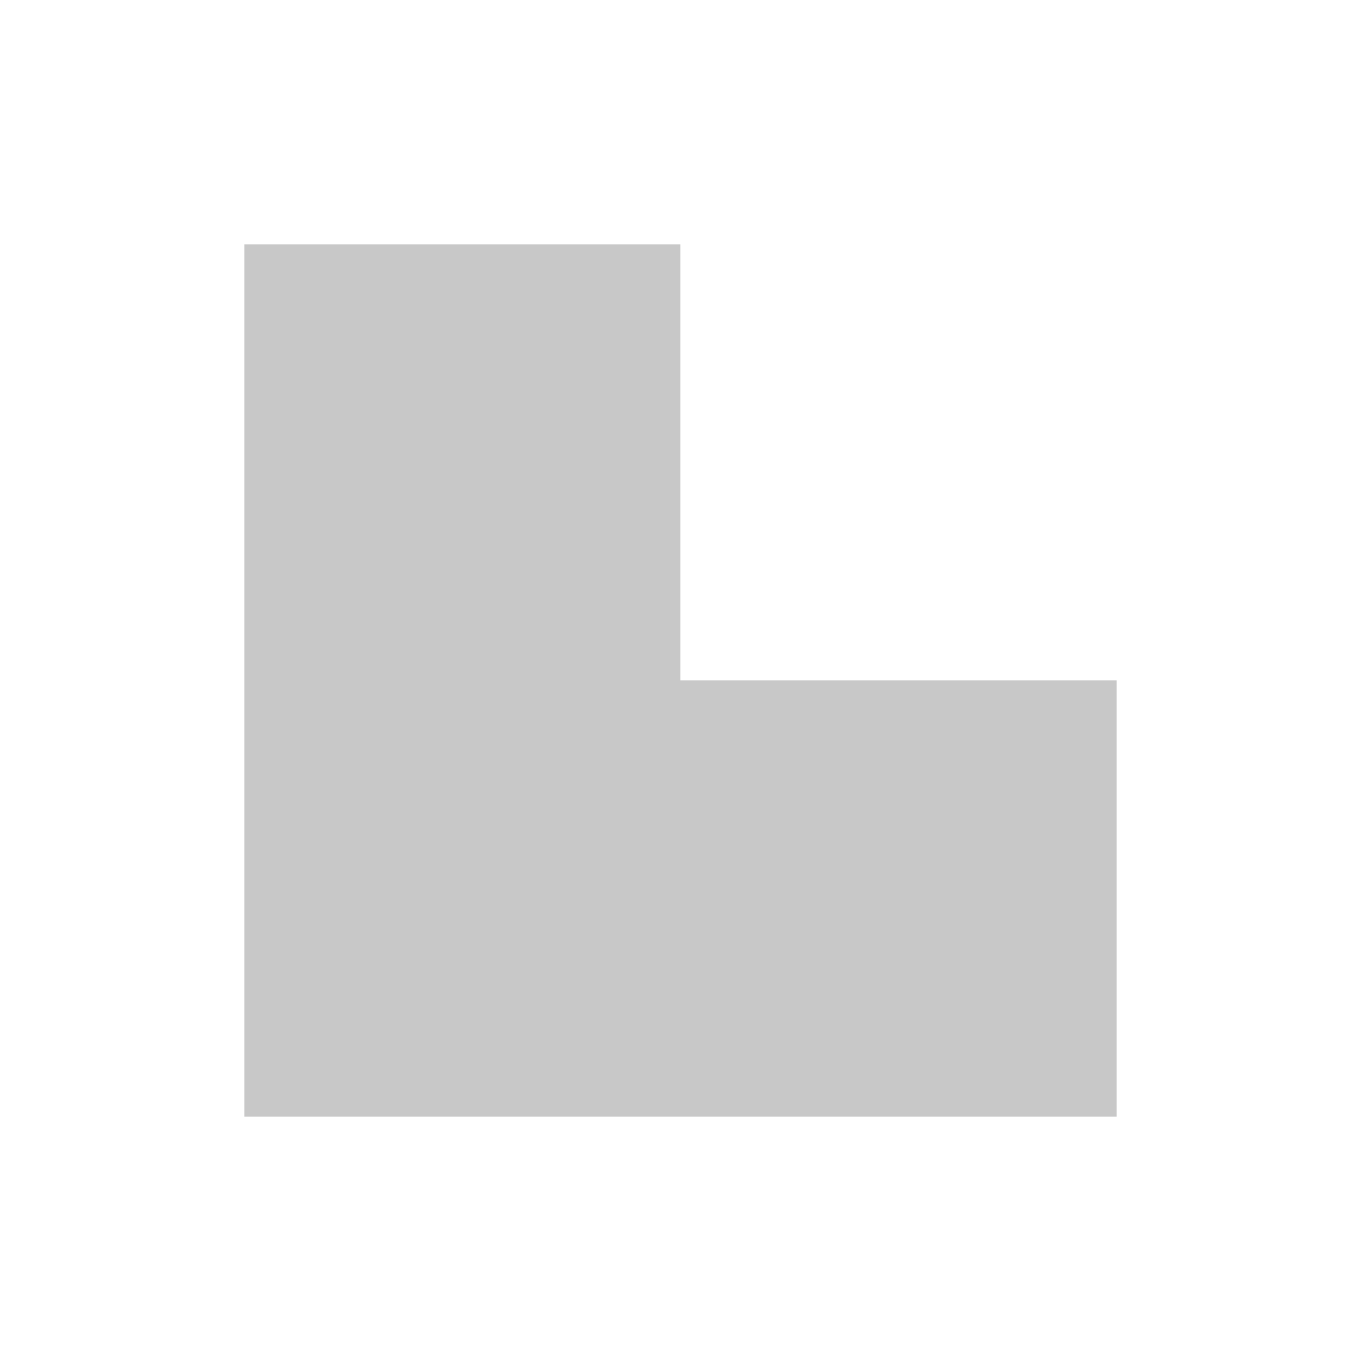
# Model space of a CAD drawing. Extents: x 280 to 295, y 245 to 260.
import ezdxf

# ---------------------------------------------------------------- set-up
doc = ezdxf.new("R2010")
doc.units = 0
doc.header["$MEASUREMENT"] = 0
doc.layers.get('0').update_dxf_attribs({"linetype": 'CONTINUOUS'})

msp = doc.modelspace()

# ---------------------------------------------------------------- linework, layer by layer
at = {"const_width": 5, "flags": 128}
for points in [[(285.019, 247.512), (285.019, 257.512)], [(282.519, 250.012), (292.519, 250.012)]]:
    msp.add_lwpolyline(points, dxfattribs=at)

doc.saveas('drawing.dxf')
